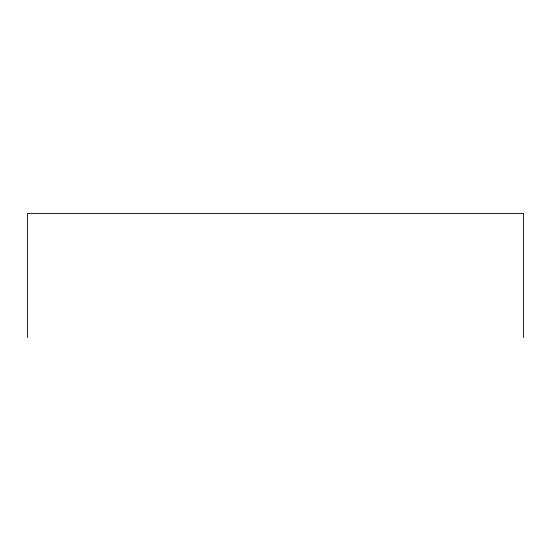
<?xml version="1.0" encoding="UTF-8"?>
<svg xmlns="http://www.w3.org/2000/svg" width="551" height="551" viewBox="0 0 551 551"><rect width="100%" height="100%" fill="white"/><g stroke="black" fill="none" stroke-linecap="round" stroke-linejoin="round"><path stroke-width="0.83" d="M523.45 337.584L523.45 213.416L27.55 213.416L27.55 337.584"/></g></svg>
